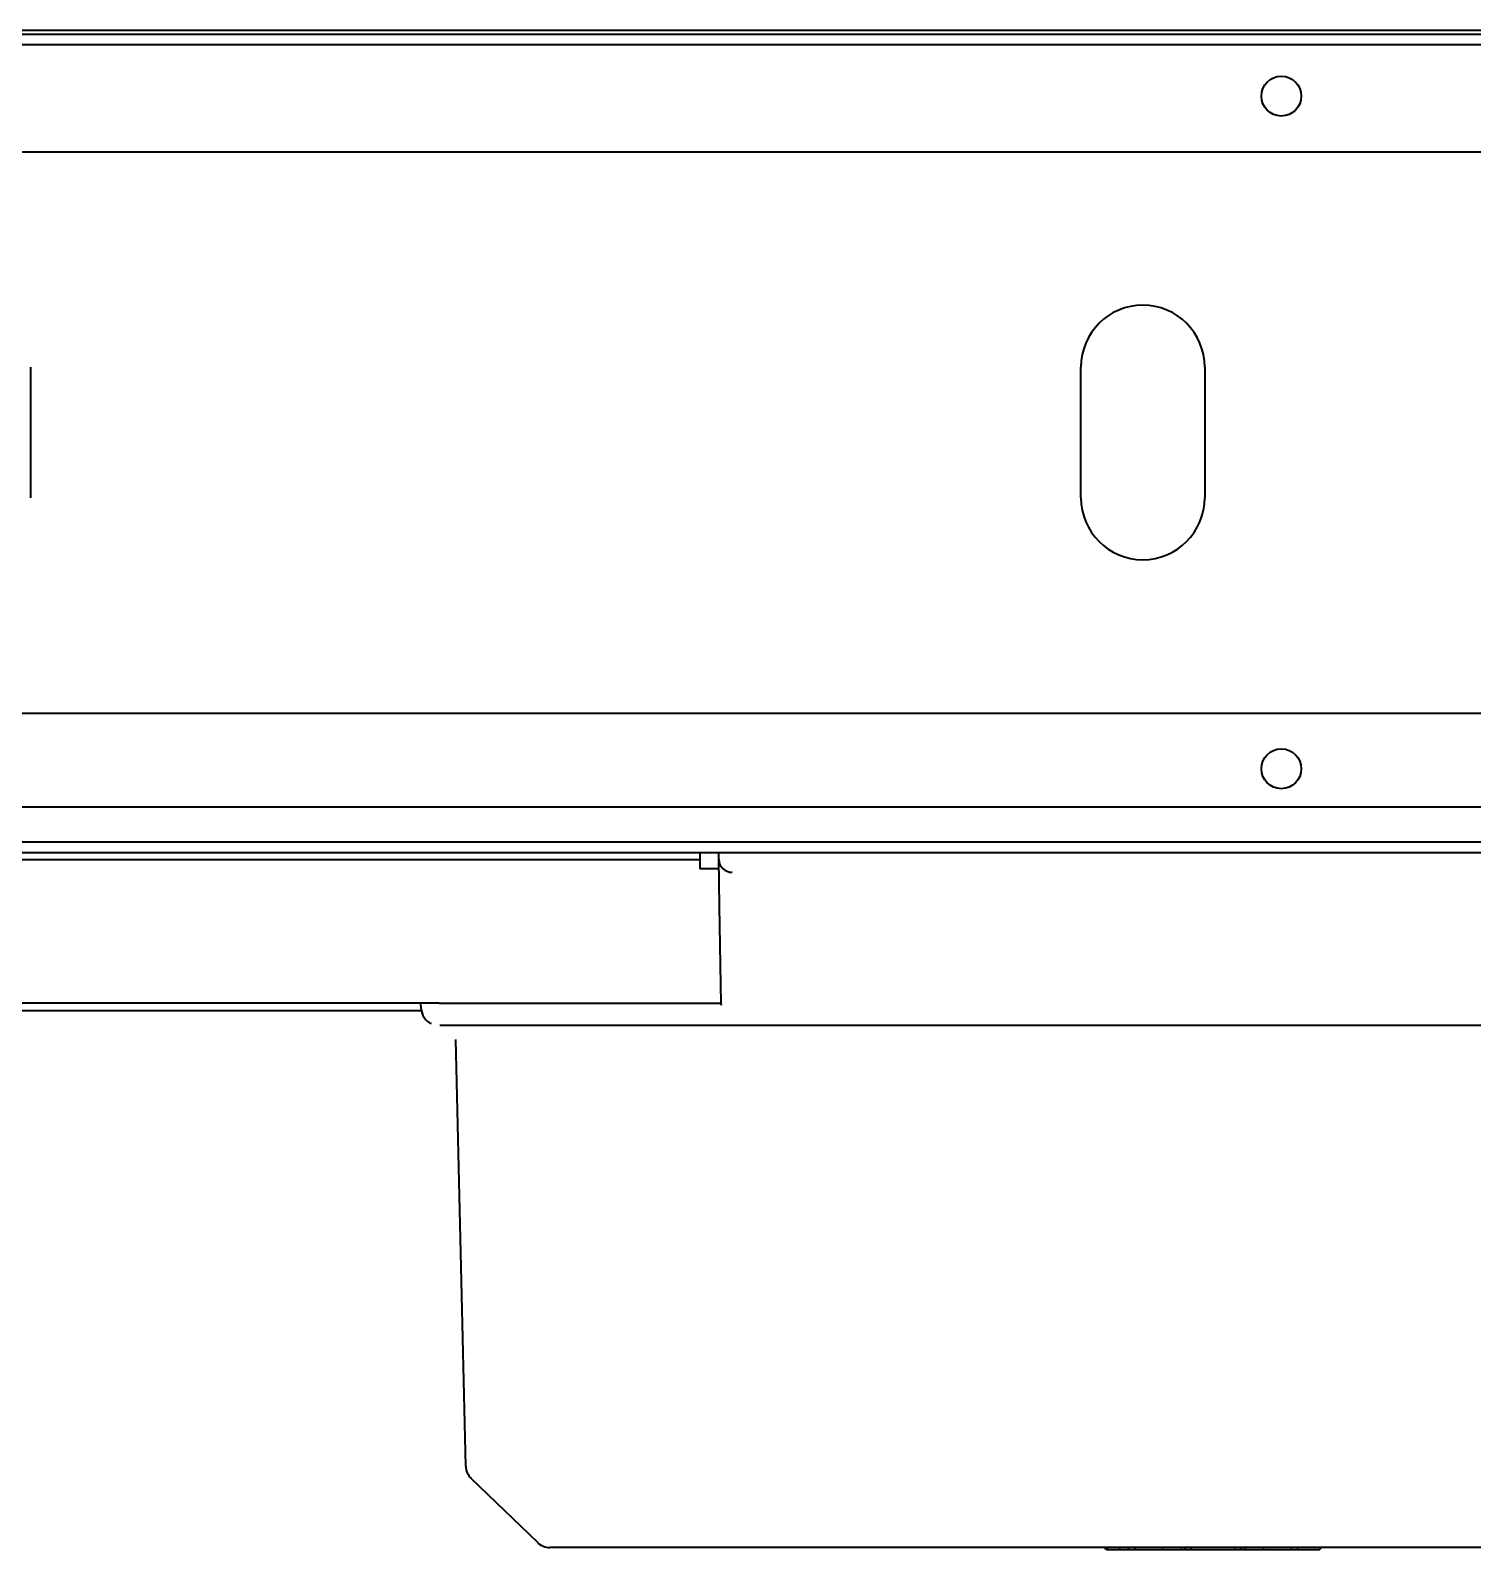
# Model space of a CAD drawing. Extents: x 53 to 4125, y 6244 to 9910.
# Drawn here: x 2417.9 to 2580.9, y 9017.7 to 9189.3 of the extents above; entities that cross this region are included whole.
import ezdxf

# ---------------------------------------------------------------- set-up
doc = ezdxf.new("R2010")
doc.units = 0
doc.header["$LTSCALE"] = 5
doc.layers.add('1', color=7, linetype='CONTINUOUS', true_color=0xffffff)

msp = doc.modelspace()

# ---------------------------------------------------------------- linework, layer by layer
at = {"layer": '1', "color": 7, "linetype": 'Continuous', "lineweight": 35}
for p, q in [((2897.78, 9189.32), (2280.78, 9189.32)), ((2895.78, 9188.86), (2282.78, 9188.86)), ((2895.78, 9187.67), (2282.78, 9187.67)), ((2280.78, 9175.59), (2897.78, 9175.59)), ((2417.93, 9151.27), (2417.93, 9136.51)), ((2536.63, 9136.51), (2536.63, 9151.27)), ((2550.63, 9151.27), (2550.63, 9136.51)), ((2280.78, 9112.19), (2897.78, 9112.19)), ((2897.78, 9101.56), (2280.78, 9101.56)), ((2280.78, 9097.62), (2897.78, 9097.62)), ((2962.28, 9096.39), (2216.28, 9096.39)), ((2493.58, 9096.39), (2493.58, 9095.59)), ((2495.72, 9095.67), (2495.71, 9096.39)), ((2491.58, 9095.59), (2391.73, 9095.59)), ((2493.58, 9095.59), (2491.58, 9095.59)), ((2493.58, 9095.59), (2493.58, 9094.59)), ((2495.74, 9094.59), (2493.58, 9094.59)), ((2495.81, 9090.36), (2495.72, 9095.67)), ((2496, 9079.33), (2495.81, 9090.36)), ((2464.11, 9079.39), (2365.74, 9079.39)), ((2462.08, 9078.79), (2462.05, 9079.39)), ((2462.08, 9078.79), (2462.08, 9078.79)), ((2464.11, 9079.39), (2466.05, 9079.39)), ((2466.05, 9079.39), (2495, 9079.39)), ((2495, 9079.39), (2495.87, 9079.39)), ((2496.01, 9079.14), (2496, 9079.33)), ((2365.73, 9078.59), (2462.1, 9078.59)), ((2605.57, 9076.89), (2464.18, 9076.89)), ((2467.12, 9027.11), (2465.99, 9075.31)), ((2467.12, 9027.09), (2467.12, 9027.11)), ((2475.25, 9018.46), (2467.73, 9025.72)), ((2477.45, 9017.9), (2476.64, 9017.9)), ((2494.59, 9017.9), (2477.45, 9017.9)), ((2496.55, 9017.9), (2494.59, 9017.9)), ((2606.55, 9017.9), (2496.55, 9017.9)), ((2539.39, 9017.9), (2539.39, 9017.67)), ((2539.61, 9017.9), (2539.61, 9017.67)), ((2541.03, 9017.69), (2541.03, 9017.9)), ((2543.62, 9017.69), (2543.62, 9017.67)), ((2544.29, 9017.69), (2544.29, 9017.67)), ((2563.7, 9017.67), (2563.7, 9017.9))]:
    msp.add_line(p, q, dxfattribs=at)
for centre in [(2559.28, 9181.89), (2559.28, 9105.89)]:
    msp.add_circle(centre, 2.25, dxfattribs=at)
for centre, radius, start, end in [((2543.63, 9151.27), 7, 0, 180), ((2543.63, 9136.51), 7, 180, 0), ((2497.22, 9095.69), 1.5, 181, 270), ((2464.08, 9078.89), 2, 183, 244.1569), ((2464.08, 9078.89), 2, 183, 243.9732), ((2469.12, 9027.16), 2, 182, 226), ((2476.64, 9019.9), 2, 226, 270)]:
    msp.add_arc(centre, radius, start, end, dxfattribs=at)
msp.add_open_spline([(2495.87, 9079.39), (2495.9, 9079.39), (2495.92, 9079.4), (2495.94, 9079.4), (2495.95, 9079.41), (2495.96, 9079.41), (2495.97, 9079.42), (2495.97, 9079.42), (2495.98, 9079.44), (2495.99, 9079.45), (2496, 9079.48), (2496, 9079.48), (2496, 9079.5), (2496, 9079.52), (2496, 9079.53)], degree=3, knots=[0, 0, 0, 0, 0.25, 0.25, 0.375, 0.4375, 0.4375, 0.5, 0.5, 0.75, 0.75, 0.875, 0.875, 1, 1, 1, 1], dxfattribs=at)
for points, degree in [([(2539.47, 9017.9), (2539.47, 9017.69)], 1), ([(2539.47, 9017.69), (2539.47, 9017.69), (2541.97, 9017.69), (2541.97, 9017.69)], 3), ([(2541.97, 9017.9), (2541.97, 9017.69)], 1), ([(2541.97, 9017.69), (2542.12, 9017.69), (2542.45, 9017.69), (2542.74, 9017.69)], 3), ([(2542.74, 9017.9), (2542.74, 9017.69)], 1), ([(2542.74, 9017.69), (2542.74, 9017.69), (2545.85, 9017.69), (2545.85, 9017.69)], 3), ([(2545.85, 9017.9), (2545.85, 9017.69)], 1), ([(2545.85, 9017.69), (2546.49, 9017.69), (2547.2, 9017.69), (2547.96, 9017.69)], 3), ([(2547.96, 9017.9), (2547.96, 9017.69)], 1), ([(2547.96, 9017.69), (2547.96, 9017.69), (2548.43, 9017.69), (2548.43, 9017.69)], 3), ([(2548.43, 9017.9), (2548.43, 9017.69)], 1), ([(2548.43, 9017.69), (2548.47, 9017.69), (2548.73, 9017.69), (2549.04, 9017.69)], 3), ([(2549.04, 9017.9), (2549.04, 9017.69)], 1), ([(2549.04, 9017.69), (2549.04, 9017.69), (2554.04, 9017.69), (2554.04, 9017.69)], 3), ([(2554.04, 9017.9), (2554.04, 9017.69)], 1), ([(2554.04, 9017.69), (2554.35, 9017.69), (2554.61, 9017.69), (2554.67, 9017.69)], 3), ([(2554.67, 9017.9), (2554.67, 9017.69)], 1), ([(2554.67, 9017.69), (2554.67, 9017.69), (2555.13, 9017.69), (2555.13, 9017.69)], 3), ([(2555.13, 9017.9), (2555.13, 9017.69)], 1), ([(2555.13, 9017.69), (2555.89, 9017.69), (2556.6, 9017.69), (2557.24, 9017.69)], 3), ([(2557.24, 9017.9), (2557.24, 9017.69)], 1), ([(2557.24, 9017.69), (2557.24, 9017.69), (2560.36, 9017.69), (2560.36, 9017.69)], 3), ([(2560.36, 9017.9), (2560.36, 9017.69)], 1), ([(2560.36, 9017.69), (2560.65, 9017.69), (2560.97, 9017.69), (2561.12, 9017.69)], 3), ([(2561.12, 9017.9), (2561.12, 9017.69)], 1), ([(2561.12, 9017.69), (2561.12, 9017.69), (2563.62, 9017.69), (2563.62, 9017.69)], 3), ([(2563.62, 9017.9), (2563.62, 9017.69)], 1)]:
    msp.add_open_spline(points, degree=degree, dxfattribs=at)

doc.saveas('drawing.dxf')
